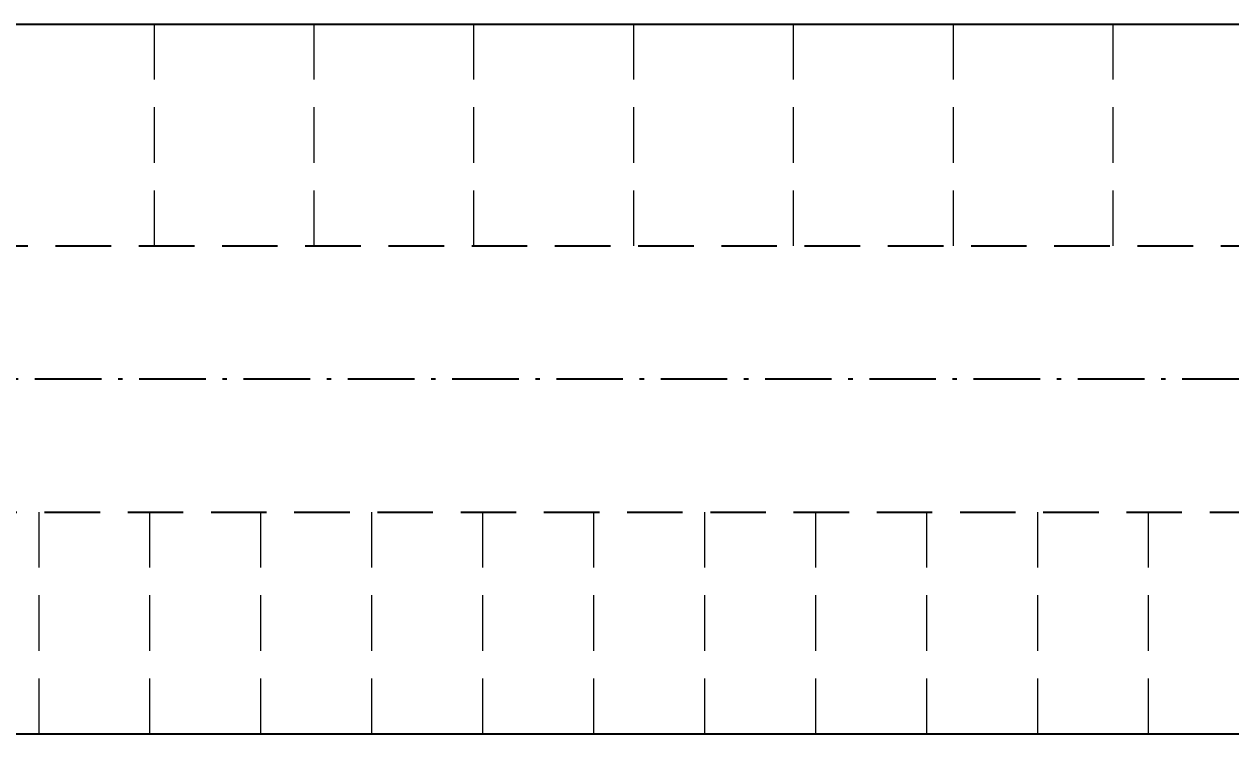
# Model space of a CAD drawing. Extents: x 6529560 to 6558080, y 5579316 to 5588131.
# Drawn here: x 6543548.48 to 6543575.67, y 5579482.6 to 5579498.6 of the extents above; entities that cross this region are included whole.
import ezdxf

# ---------------------------------------------------------------- set-up
doc = ezdxf.new("R2010")
doc.units = 0
doc.header["$MEASUREMENT"] = 0
doc.linetypes.add('DASHED2', pattern=[0.375, 0.25, -0.125])
doc.linetypes.add('DCD Osie', pattern=[9, 6, -1.5, 0, -1.5])
doc.layers.get('0').update_dxf_attribs({"color": 2, "linetype": 'CONTINUOUS', "lineweight": 5})
doc.layers.add('arch_droga', color=1, linetype='CONTINUOUS', lineweight=25)
doc.layers.add('arch_miejsca parkingowe', color=6, linetype='CONTINUOUS', lineweight=15)

# ---------------------------------------------------------------- blocks, each defined once
blk = doc.blocks.new('ZT_z_opisami')
at = {"layer": 'arch_droga', "color": 7}
for p, q in [((6540802.138, 5579421.152), (6540905.638, 5579421.152)), ((6540775.638, 5579405.152), (6540905.638, 5579405.152))]:
    blk.add_line(p, q, dxfattribs=at)
at = {"layer": 'arch_droga', "color": 7, "linetype": 'DASHED2', "ltscale": 5}
for p, q in [((6540801.638, 5579416.152), (6540906.138, 5579416.152)), ((6540775.138, 5579410.152), (6540906.138, 5579410.152))]:
    blk.add_line(p, q, dxfattribs=at)
at = {"layer": 'arch_droga', "color": 7, "linetype": 'DCD Osie', "ltscale": 0.25}
blk.add_line((6540774.195, 5579413.152, -6.54), (6540947.64, 5579413.152, -6.54), dxfattribs=at)
at = {"layer": 'arch_miejsca parkingowe', "color": 7, "linetype": 'DASHED2', "ltscale": 5}
for p, q in [((6540873.238, 5579416.152), (6540873.238, 5579421.152)), ((6540876.838, 5579416.152), (6540876.838, 5579421.152)), ((6540880.438, 5579416.152), (6540880.438, 5579421.152)), ((6540884.038, 5579416.152), (6540884.038, 5579421.152)), ((6540887.638, 5579416.152), (6540887.638, 5579421.152)), ((6540891.238, 5579416.152), (6540891.238, 5579421.152)), ((6540894.838, 5579416.152), (6540894.838, 5579421.152)), ((6540870.638, 5579405.152), (6540870.638, 5579410.152)), ((6540873.138, 5579405.152), (6540873.138, 5579410.152)), ((6540875.638, 5579405.152), (6540875.638, 5579410.152)), ((6540878.138, 5579405.152), (6540878.138, 5579410.152)), ((6540880.638, 5579405.152), (6540880.638, 5579410.152)), ((6540883.138, 5579405.152), (6540883.138, 5579410.152)), ((6540885.638, 5579405.152), (6540885.638, 5579410.152)), ((6540888.138, 5579405.152), (6540888.138, 5579410.152)), ((6540890.638, 5579405.152), (6540890.638, 5579410.152)), ((6540893.138, 5579405.152), (6540893.138, 5579410.152)), ((6540895.638, 5579405.152), (6540895.638, 5579410.152))]:
    blk.add_line(p, q, dxfattribs=at)

msp = doc.modelspace()

# ---------------------------------------------------------------- block references
at = {"color": 4, "rotation": 359.9999223416695}
msp.add_blockref('ZT_z_opisami', (2670.615, 86.312, -1.4022), dxfattribs=at)

doc.saveas('drawing.dxf')
